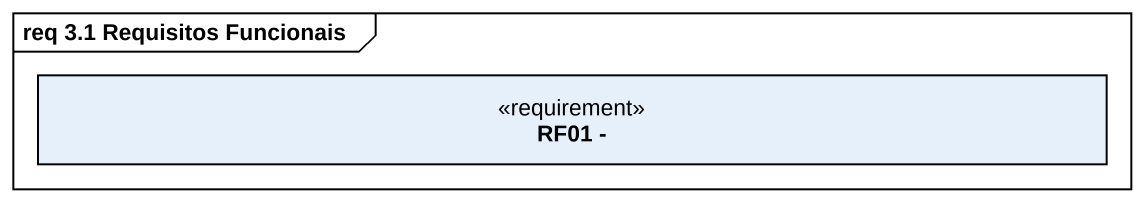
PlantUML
@startuml
mainframe req 3.1 Requisitos Funcionais
hide circle
hide empty members
class "RF01 -" as RF01 <<requirement>>
@enduml
